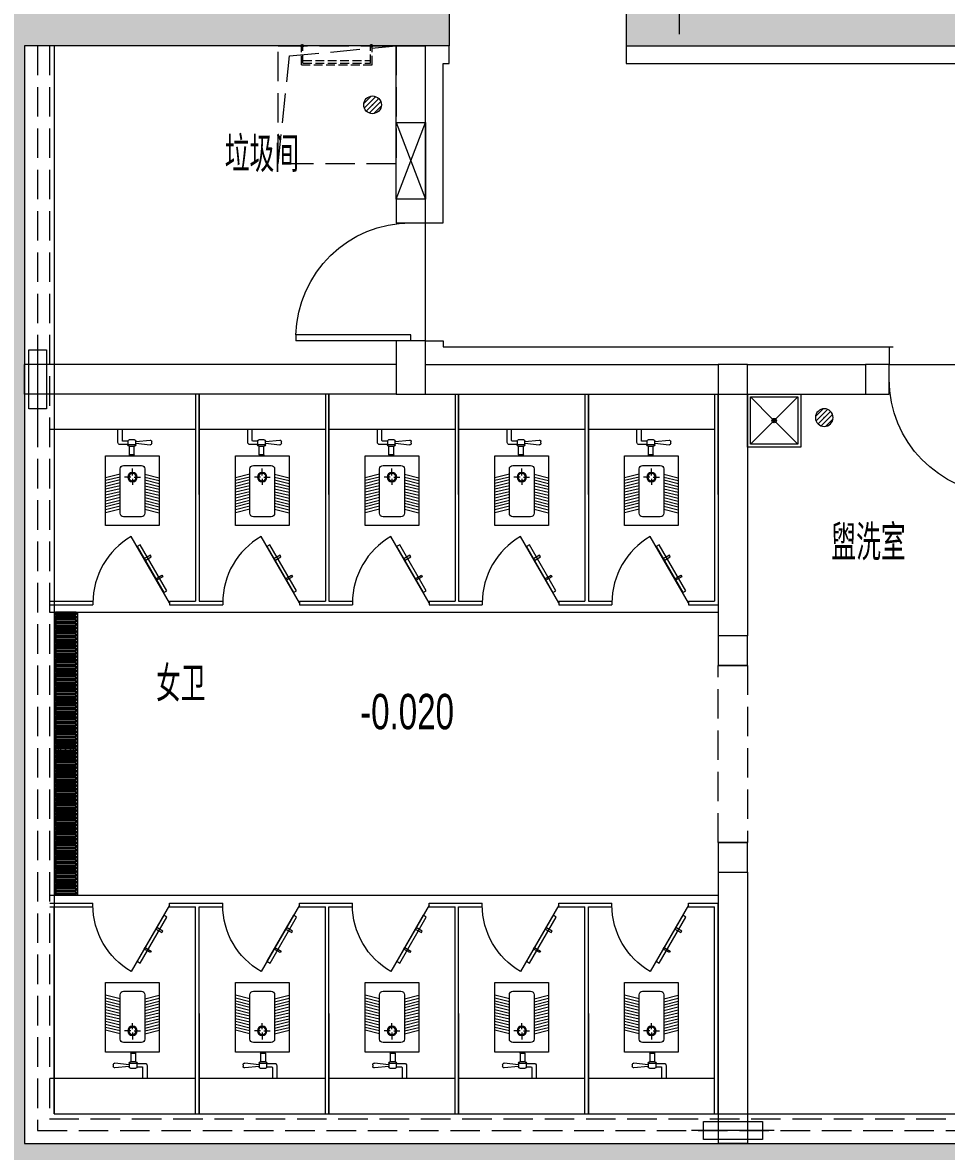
# Model space of a CAD drawing. Extents: x 13114849 to 13479250, y 160225 to 278773.
# Drawn here: x 13300530 to 13308363, y 207642 to 217206 of the extents above; entities that cross this region are included whole.
import ezdxf

# ---------------------------------------------------------------- set-up
doc = ezdxf.new("R2010")
doc.units = 0
doc.header["$LTSCALE"] = 1000
doc.header["$MEASUREMENT"] = 0
doc.linetypes.add('DASH', pattern=[0.35, 0.25, -0.1])
for name, color, linetype, lineweight in [('1-卫生间-设备', 8, 'Continuous', 13), ('建筑底图', 8, 'Continuous', 13), ('预埋件', 8, 'Continuous', 5)]:
    doc.layers.add(name, color=color, linetype=linetype, lineweight=lineweight)
doc.layers.add('洁具', color=253, linetype='Continuous')
doc.styles.add('C', font='HZTXT_E', dxfattribs={"width": 0.7, "bigfont": 'HZTXT'})

# ---------------------------------------------------------------- blocks, each defined once
blk = doc.blocks.new('_FZH')
blk.add_lwpolyline([(-0.5, -0.5), (0.5, -0.5), (0.5, 0.5), (-0.4999999999999999, 0.5)], close=True)
blk = doc.blocks.new('$DorLib2D$00000001')
for p, q in [((0.45, 0.975), (0.5000000000000002, 0.975)), ((0.45, 0), (0.45, 0.975)), ((0.5, 0), (0.5, 0.975)), ((0.5, 0), (0.45, 0))]:
    blk.add_line(p, q)
at = {"lineweight": 13}
blk.add_arc((0.475, 0), 0.975, 91.46928358135379, 180, dxfattribs=at)
blk = doc.blocks.new('$lvtry$00000171')
for p, q in [((-74.24621202462731, 10.60660171788186), (-10.60660171788186, 74.24621202462731)), ((-69.81875867368217, -27.39235180270043), (27.39235180242758, 69.81875867368217)), ((-53.03300858900184, -53.03300858886359), (53.03300858900184, 53.03300858886359)), ((-27.39235180242758, -69.81875867368217), (69.81875867368217, 27.39235180270043)), ((10.60660171788186, -74.24621202462731), (74.24621202462731, -10.60660171788186))]:
    blk.add_line(p, q)
blk.add_circle((0, 0), 75)
blk.add_point((0, 0))
blk = doc.blocks.new('厕所衣钩01')
at = {"layer": '1-卫生间-设备', "color": 8}
for points in [[(41869.15375313975, 41155.97463694969), (41869.15375313975, 41125.97463694969), (42319.15375313975, 41125.97463694969), (42319.15375313975, 41155.97463694969)], [(41989.15375313975, 41185.97463694969), (41989.15375313975, 41125.97463694969), (42004.15375313975, 41125.97463694969), (42004.15375313975, 41185.97463694969)], [(42199.15375313975, 41185.97463694969), (42199.15375313975, 41125.97463694969), (42184.15375313975, 41125.97463694969), (42184.15375313975, 41185.97463694969)]]:
    blk.add_lwpolyline(points, close=True, dxfattribs=at)
blk = doc.blocks.new('蹲便器')
at = {"layer": '洁具', "color": 8, "lineweight": 5}
for p, q in [((-75518.66343140102, -530036.8860889504), (-75548.66343140102, -529914.3023951432)), ((-75493.55386403261, -530036.8860889504), (-75523.55386403261, -529914.3023951432)), ((-75468.44429666421, -530036.8860889504), (-75498.44429666421, -529914.3023951432)), ((-75444.41471533314, -530036.8860889504), (-75474.41471533314, -529914.3023951432)), ((-75419.30514796474, -530036.8860889504), (-75449.30514796474, -529914.3023951432)), ((-75394.19558059622, -530036.8860889504), (-75424.19558059622, -529914.3023951432)), ((-75370.16599926504, -530036.8860889504), (-75400.16599926504, -529914.3023951432)), ((-75345.05643189664, -530036.8860889504), (-75375.05643189664, -529914.3023951432)), ((-75319.94686452823, -530036.8860889504), (-75349.94686452823, -529914.3023951432)), ((-75295.91728319717, -530036.8860889504), (-75325.91728319717, -529914.3023951432)), ((-75270.80771582876, -530036.8860889504), (-75300.80771582876, -529914.3023951432)), ((-75245.69814846024, -530036.8860889504), (-75275.69814846024, -529914.3023951432)), ((-75221.66856712906, -530036.8860889504), (-75251.66856712906, -529914.3023951432)), ((-74959.34057755629, -530114.6486916214), (-74972.45367081824, -529993.2773627362)), ((-74959.71585146885, -529979.217220592), (-74945.02696346468, -529979.217220592)), ((-74944.83590673574, -530114.6486916214), (-74932.28914411529, -529993.2773627362)), ((-75246.45429989998, -530127.0428381406), (-75246.45429989998, -530075.1682890304)), ((-75064.07978025335, -530133.8549452674), (-75064.07978025335, -530161.6616443173)), ((-75057.67978025344, -530127.4549452674), (-74983.0932907383, -530127.4549452674)), ((-75057.67978025344, -530127.4549452674), (-75057.67978025344, -530168.0616443173)), ((-74983.0932907383, -530171.2678979633), (-74983.0932907383, -530124.2486916215)), ((-74973.49329073832, -530114.6486916214), (-74941.54934720241, -530114.6486916214)), ((-74973.49329073832, -530114.6486916214), (-74973.49329073832, -530180.8678979634)), ((-74931.94934720243, -530124.2486916215), (-74931.94934720243, -530171.2678979633)), ((-75261.21385690256, -530141.8023951432), (-75313.08840601274, -530141.8023951432)), ((-75246.45429989998, -530156.5619521458), (-75246.45429989998, -530208.436501256)), ((-75231.69474289741, -530141.8023951432), (-75173.17304349586, -530141.8023951432)), ((-75057.67978025344, -530168.0616443173), (-74983.0932907383, -530168.0616443173)), ((-74941.54934720241, -530180.8678979634), (-74973.49329073832, -530180.8678979634)), ((-74971.54379147908, -530180.8678979634), (-74971.54379147908, -530246.1347731883)), ((-74942.4159924892, -530180.8678979634), (-74942.4159924892, -530220.9346107913)), ((-74936.01599248918, -530227.3346107912), (-74842.38559373969, -530227.3346107912)), ((-75518.66343140102, -530246.718701336), (-75548.66343140102, -530369.3023951432)), ((-75493.55386403261, -530246.718701336), (-75523.55386403261, -530369.3023951432)), ((-75468.44429666421, -530246.718701336), (-75498.44429666421, -530369.3023951432)), ((-75444.41471533314, -530246.718701336), (-75474.41471533314, -530369.3023951432)), ((-75419.30514796474, -530246.718701336), (-75449.30514796474, -530369.3023951432)), ((-75394.19558059622, -530246.718701336), (-75424.19558059622, -530369.3023951432)), ((-75370.16599926504, -530246.718701336), (-75400.16599926504, -530369.3023951432)), ((-75345.05643189664, -530246.718701336), (-75375.05643189664, -530369.3023951432)), ((-75319.94686452823, -530246.718701336), (-75349.94686452823, -530369.3023951432)), ((-75295.91728319717, -530246.718701336), (-75325.91728319717, -530369.3023951432)), ((-75270.80771582876, -530246.718701336), (-75300.80771582876, -530369.3023951432)), ((-75245.69814846024, -530246.718701336), (-75275.69814846024, -530369.3023951432)), ((-75221.66856712906, -530246.718701336), (-75251.66856712906, -530369.3023951432)), ((-74952.34379147913, -530265.3347731882), (-74842.38559373969, -530265.3347731882))]:
    blk.add_line(p, q, dxfattribs=at)
blk.add_lwpolyline([(-75657.38559373969, -529914.3023951432), (-75657.38559373969, -530369.3023951432), (-75067.38559373969, -530369.3023951432), (-75067.38559373969, -529914.3023951432)], close=True, dxfattribs=at)
blk.add_lwpolyline([(-75582.38559373969, -530066.8860889504), (-75582.38559373969, -530216.718701336, 0.414213562373095), (-75552.38559373969, -530246.718701336), (-75177.38559373969, -530246.718701336, 0.414213562373095), (-75147.38559373969, -530216.718701336), (-75147.38559373969, -530066.8860889504, 0.414213562373095), (-75177.38559373969, -530036.8860889504), (-75552.38559373969, -530036.8860889504, 0.414213562373095)], format="xyb", close=True, dxfattribs=at)
for radius in [40, 31.6576408072724]:
    blk.add_circle((-75246.45429989998, -530141.8023951432), radius, dxfattribs=at)
for centre, radius, start, end in [((-74959.71585146885, -529992.0172205919), 12.8, 90, 185.6498412529631), ((-74945.02696346468, -529992.0172205919), 12.8, 354.3501587470369, 90), ((-75057.67978025344, -530133.8549452674), 6.4, 90, 180), ((-74973.49329073832, -530124.2486916215), 9.600000000020373, 90, 180), ((-74941.54934720241, -530124.2486916215), 9.600000000020373, 0, 90), ((-75057.67978025344, -530161.6616443173), 6.4, 180, 270), ((-74973.49329073832, -530171.2678979633), 9.599999999991267, 180, 270), ((-74936.01599248918, -530220.9346107913), 6.4, 180, 270), ((-74941.5493472023, -530171.2678979633), 9.599999999991267, 270, 0), ((-74952.34379147913, -530246.1347731883), 19.2, 180, 270)]:
    blk.add_arc(centre, radius, start, end, dxfattribs=at)
blk = doc.blocks.new('$plan$00002154')
for p, q in [((-449.9996249999967, 450), (449.999625000004, 450)), ((-449.9996249999967, -450), (-449.9996249999967, 450)), ((-399.9996249999967, 400), (399.999625000004, 400)), ((-399.9996249999967, 400), (-26.10712499999499, 26.10750000000007)), ((-399.9996249999967, -400), (-399.9996249999967, 400)), ((26.39287500000501, 26.39249999999993), (399.999625000004, 400)), ((399.999625000004, 400), (399.999625000004, -400)), ((449.999625000004, 450), (449.999625000004, -450)), ((24.99962500000402, 0), (-24.99962499999674, 0)), ((0.000375000003259629, -25), (0.000375000003259629, 25)), ((-399.9996249999967, -400), (-26.49712499999441, -26.49499999999898)), ((26.58487500000774, -26.58499999999913), (399.999625000004, -400)), ((449.999625000004, -450), (-449.9996249999967, -450)), ((399.999625000004, -400), (-399.9996249999967, -400))]:
    blk.add_line(p, q)
for radius in [37.5, 25]:
    blk.add_circle((0.000375000003259629, 0), radius)
blk = doc.blocks.new('eresf')
at = {"color": 8, "linetype": 'DASH', "ltscale": 0.3}
for p, q in [((898125.088385364, 291228.4180520564), (898125.0756013246, 291380.6113321067)), ((898139.0873520254, 291240.717643365), (898139.0756010368, 291380.612508078)), ((898711.087352601, 291240.7411630034), (898711.0756016128, 291380.636027727)), ((898725.088385364, 291228.4439236586), (898725.075601325, 291380.6372036975)), ((898125.0883863941, 291228.4057929406), (898725.0883843334, 291228.4561921666)), ((898139.0854461513, 291263.4069682042), (898711.0854446666, 291263.4550154663)), ((898139.0873530552, 291240.7053842492), (898711.0873515704, 291240.7534315113))]:
    blk.add_line(p, q, dxfattribs=at)
at = {"color": 8, "linetype": 'DASH'}
for centre in [(898132.0749402547, 291388.4802782173), (898718.0749405434, 291388.5049738372)]:
    blk.add_circle(centre, 10.53143192315474, dxfattribs=at)
blk = doc.blocks.new('dxg')
at = {"layer": '预埋件', "color": 8}
blk.add_line((12400099.73620189, -4150605.252443051), (12400799.73620189, -4150605.252443051), dxfattribs=at)
blk.add_lwpolyline([(12400199.73620189, -4150680.252443051), (12400199.73620189, -4150530.252443051), (12400699.73620189, -4150530.252443051), (12400699.73620189, -4150680.252443051), (12400199.73620189, -4150680.252443051)], dxfattribs=at)

msp = doc.modelspace()

# ---------------------------------------------------------------- hatches: boundary and pattern name
at = {"layer": '建筑底图'}
h = msp.add_hatch(dxfattribs=at)
h.set_pattern_fill('钢筋混凝土', color=8, scale=100, style=0)
h.set_pattern_definition([(45, (0.2669163811951876, -129739.492322559), (-176.7766952966369, 176.7766952966369), []), (49.99999999999999, (0.2669163811951876, -129739.492322559), (717.2601826007534, -62.75213498259511), [75, -825]), (355, (0.2669163811951876, -129739.492322559), (-138.751333613, 752.1921337000118), [60, -660]), (100.4514, (60.03859638119519, -129744.721662559), (578.5093817140216, 689.4395420609536), [63.74019000000001, -701.142112]), (46.18420000000001, (0.2669163811951876, -129539.492322559), (1067.241048625644, -165.5190143290181), [112.5, -1237.5]), (96.6356, (89.20366138119519, -129553.285629559), (934.6627055487033, 974.1178709004417), [95.610288, -1051.713]), (351.1842, (0.2669163811951876, -129539.492322559), (934.6619451336272, 974.1186009253246), [90, -990]), (21, (100.2669163811952, -129589.492322559), (596.9070521184617, -402.6188906653388), [75, -825]), (326.0000000000001, (100.2669163811952, -129589.492322559), (243.3153319215817, 725.150045046853), [60, -660]), (71.4514, (150.0091493811952, -129623.043928559), (840.22262858149, 322.5304967099524), [63.74019000000001, -701.142112]), (37.50000000000001, (0.2669163811951876, -129739.492322559), (12.15985531729067, 332.8938538313115), [0, -652, 0, -670, 0, -662.5]), (7.499999999999999, (0.2669163811951876, -129739.492322559), (263.0695374421486, 394.4117118823602), [0, -382, 0, -637, 0, -252.5]), (327.5, (-222.7330836188048, -129739.492322559), (533.822436172409, -22.55487173437976), [0, -250, 0, -780, 0, -1035]), (317.5, (-322.7330836188048, -129739.492322559), (583.1861693423863, 100.1049823323177), [0, -325, 0, -518, 0, -735])])
h.paths.add_polyline_path([(13333997.36706131, 224709.5125439432), (13294898.3266213, 224709.5125439243), (13294898.3266213, 217009.5139677661), (13299947.36620429, 217009.5139677661), (13299947.36620442, 207109.5123762545), (13319627.36781459, 207109.5123762545), (13319627.36781599, 206729.5124832372), (13320127.3662034, 206729.5124850767), (13320127.36781474, 209209.5139065575), (13325547.36620441, 209209.5139065575), (13325547.36620441, 208709.5139069349), (13326297.3662033, 208709.513906935), (13326297.36620318, 206729.5125072933), (13326897.36620318, 206729.5125094265), (13326897.36620318, 207229.5124941133), (13326897.36620427, 209309.4927018727), (13326147.36620426, 209309.5139063675), (13326147.36620426, 213709.5139064658), (13326897.36620333, 213709.5139064768), (13326897.36620339, 214309.5139064768), (13325547.36620496, 214309.5139065336), (13325547.36620426, 209809.5139039927), (13319627.36779479, 209809.5139040793), (13319627.36781494, 207709.5123763969), (13300547.36620436, 207709.5123763969), (13300547.36620426, 217009.5139678336), (13304147.35267768, 217009.5139679143), (13304147.35267769, 217609.5139679978), (13295398.32662125, 217609.5139679978), (13295398.32662124, 224109.5139679142), (13333397.36620138, 224109.5125452583), (13333397.36620321, 213709.513907261), (13334147.36620447, 213709.5139072611), (13334147.36620447, 209309.5139068479), (13333397.3664911, 209309.5139068479), (13333397.3664911, 206729.5125333653), (13333697.3662034, 206729.5125346023), (13333997.36620334, 206729.5125361029), (13333997.36620356, 208709.5139075825), (13334747.36620447, 208709.5139075825), (13334747.36620447, 214309.5139064251), (13333997.36620323, 214309.5139064286)])
h.paths.add_polyline_path([(13326897.36615629, 217609.512545276), (13305647.35268833, 217609.0287815803), (13305647.36633649, 217009.5139683862), (13326897.36616125, 217009.512781654)], flags=17)

# ---------------------------------------------------------------- linework, layer by layer
at = {"layer": '建筑底图', "linetype": 'DASH'}
for p, q in [((13306097.35275462, 224709.5139678952), (13306097.35275462, 217009.513967871)), ((13306677.36639252, 211759.5129325736), (13306427.36639252, 211759.5129504912)), ((13306427.36628501, 210259.5129504912), (13306677.36628501, 210259.5129325736))]:
    msp.add_line(p, q, dxfattribs=at)
at = {"layer": '建筑底图'}
for p, q in [((13304147.35267769, 217609.5139679978), (13304147.35267768, 217009.5139679143)), ((13305647.35267729, 217609.5139678948), (13305647.36633649, 217009.5139683862)), ((13300547.36620426, 217009.5139678336), (13300547.36620436, 207709.5123763969)), ((13304147.35267768, 217009.5139679143), (13300547.36620426, 217009.5139678336)), ((13303697.36632199, 217009.5139679041), (13303947.36632199, 217009.5139858218)), ((13303697.36641542, 215709.5135253906), (13303697.36632199, 217009.5139679041)), ((13303697.36632209, 217009.5139679042), (13303697.36632209, 216906.8394181329)), ((13303947.36641517, 215709.5135253906), (13303947.36632199, 217009.5139858218)), ((13305647.36633649, 217009.5139683862), (13326897.36616125, 217009.512781654)), ((13303947.36650117, 214509.5135312371), (13303947.3664295, 215509.5135312371)), ((13300547.36620429, 214059.513528724), (13300547.36620429, 214309.513528724)), ((13303697.36651557, 214309.5135287479), (13300547.36620429, 214309.513528724)), ((13303947.36651567, 214309.5135287459), (13306427.3660918, 214309.5135261551)), ((13306677.3660918, 214309.5135258455), (13307677.36615625, 214309.5135249828)), ((13307877.36615665, 214309.5135251075), (13308877.36615665, 214309.5135244873)), ((13303697.36651584, 214059.5135285883), (13300547.36620429, 214059.513528724)), ((13301997.3664533, 214059.5135163948), (13301997.3664533, 212304.5135163948)), ((13302027.3664533, 214059.5135163903), (13302027.3664533, 212304.5135163948)), ((13302027.3664533, 214059.5135163948), (13302027.3664533, 212304.5135163948)), ((13303097.3664533, 214059.5135163948), (13303097.3664533, 212304.5135163948)), ((13303127.3664533, 214059.5135163903), (13303127.3664533, 212304.5135163948)), ((13303127.3664533, 214059.5135163948), (13303127.3664533, 212304.5135163948)), ((13303947.36651476, 214059.5135286115), (13306427.36655738, 214059.5135261359)), ((13304197.3664533, 214059.5135163948), (13304197.3664533, 212304.5135163948)), ((13304227.3664533, 214059.5135163903), (13304227.3664533, 212304.5135163948)), ((13304227.3664533, 214059.5135163948), (13304227.3664533, 212304.5135163948)), ((13305297.3664533, 214059.5135163948), (13305297.3664533, 212304.5135163948)), ((13305327.3664533, 214059.5135163903), (13305327.3664533, 212304.5135163948)), ((13305327.3664533, 214059.5135163948), (13305327.3664533, 212304.5135163948)), ((13306397.3664533, 214059.5135163948), (13306397.3664533, 212304.5135163948)), ((13306427.36655738, 214059.5135261359), (13306427.36641038, 212009.5129316406)), ((13306427.3664533, 214059.5135163903), (13306427.3664533, 212274.5135163948)), ((13306677.36655734, 214059.5135259363), (13306677.3664104, 212009.5129316406)), ((13306677.36655734, 214059.5135259363), (13307677.36615625, 214059.5135252643)), ((13301997.3664533, 213759.5135163999), (13300762.3662043, 213759.5135163999)), ((13303097.3664533, 213759.5135163999), (13302027.3664533, 213759.5135163999)), ((13304197.3664533, 213759.5135163999), (13303127.3664533, 213759.5135163999)), ((13305297.3664533, 213759.5135163999), (13304227.3664533, 213759.5135163999)), ((13306397.3664533, 213759.5135163999), (13305327.3664533, 213759.5135163999)), ((13300762.3662043, 212304.5135163948), (13301127.3664533, 212304.5135163948)), ((13300762.3662043, 212274.5135163948), (13301127.3664533, 212274.5135163948)), ((13301127.3664533, 212304.5135163948), (13301127.3664533, 212274.5135163948)), ((13301777.3664533, 212304.5135163948), (13301777.3664533, 212274.5135163948)), ((13301777.3664533, 212304.5135163948), (13301997.3664533, 212304.5135163948)), ((13301777.3664533, 212274.5135163948), (13301977.3664533, 212274.5135163948)), ((13301947.3664533, 212274.5135163948), (13302177.3664533, 212274.5135163948)), ((13301997.3664533, 212274.5135163948), (13302227.3664533, 212274.5135163948)), ((13302027.3664533, 212304.5135163948), (13302227.3664533, 212304.5135163948)), ((13302027.3664533, 212304.5135163948), (13302177.3664533, 212304.5135163948)), ((13302227.3664533, 212304.5135163948), (13302227.3664533, 212274.5135163948)), ((13302877.3664533, 212304.5135163948), (13302877.3664533, 212274.5135163948)), ((13302877.3664533, 212304.5135163948), (13303097.3664533, 212304.5135163948)), ((13302877.3664533, 212274.5135163948), (13303077.3664533, 212274.5135163948)), ((13303047.3664533, 212274.5135163948), (13303277.3664533, 212274.5135163948)), ((13303097.3664533, 212274.5135163948), (13303327.3664533, 212274.5135163948)), ((13303127.3664533, 212304.5135163948), (13303327.3664533, 212304.5135163948)), ((13303127.3664533, 212304.5135163948), (13303277.3664533, 212304.5135163948)), ((13303327.3664533, 212304.5135163948), (13303327.3664533, 212274.5135163948)), ((13303977.3664533, 212304.5135163948), (13303977.3664533, 212274.5135163948)), ((13303977.3664533, 212304.5135163948), (13304197.3664533, 212304.5135163948)), ((13303977.3664533, 212274.5135163948), (13304177.3664533, 212274.5135163948)), ((13304147.3664533, 212274.5135163948), (13304377.3664533, 212274.5135163948)), ((13304197.3664533, 212274.5135163948), (13304427.3664533, 212274.5135163948)), ((13304227.3664533, 212304.5135163948), (13304427.3664533, 212304.5135163948)), ((13304227.3664533, 212304.5135163948), (13304377.3664533, 212304.5135163948)), ((13304427.3664533, 212304.5135163948), (13304427.3664533, 212274.5135163948)), ((13305077.3664533, 212304.5135163948), (13305077.3664533, 212274.5135163948)), ((13305077.3664533, 212304.5135163948), (13305297.3664533, 212304.5135163948)), ((13305077.3664533, 212274.5135163948), (13305277.3664533, 212274.5135163948)), ((13305247.3664533, 212274.5135163948), (13305477.3664533, 212274.5135163948)), ((13305297.3664533, 212274.5135163948), (13305527.3664533, 212274.5135163948)), ((13305327.3664533, 212304.5135163948), (13305527.3664533, 212304.5135163948)), ((13305327.3664533, 212304.5135163948), (13305477.3664533, 212304.5135163948)), ((13305527.3664533, 212304.5135163948), (13305527.3664533, 212274.5135163948)), ((13306177.3664533, 212304.5135163948), (13306177.3664533, 212274.5135163948)), ((13306177.3664533, 212304.5135163948), (13306397.3664533, 212304.5135163948)), ((13306177.3664533, 212274.5135163948), (13306427.3664533, 212274.5135163948)), ((13306427.3664533, 212209.5135163948), (13300762.3662043, 212209.5135163948)), ((13306427.36626726, 210009.5129335937), (13306427.36610225, 207709.5123853557)), ((13306677.36626711, 210009.5129335937), (13306677.36610225, 207709.512367438)), ((13306427.36621305, 209809.5123666654), (13300762.3662043, 209809.5123666654)), ((13300762.3662043, 209744.5123666654), (13301127.36621305, 209744.5123666654)), ((13301127.36621305, 209714.5123666654), (13301127.36621305, 209744.5123666654)), ((13301777.36621305, 209714.5123666654), (13301777.36621305, 209744.5123666654)), ((13301777.36621305, 209744.5123666654), (13301977.36621305, 209744.5123666654)), ((13301947.36621305, 209744.5123666654), (13302177.36621305, 209744.5123666654)), ((13301997.36621305, 209744.5123666654), (13302227.36621305, 209744.5123666654)), ((13302227.36621305, 209714.5123666654), (13302227.36621305, 209744.5123666654)), ((13302877.36621305, 209714.5123666654), (13302877.36621305, 209744.5123666654)), ((13302877.36621305, 209744.5123666654), (13303077.36621305, 209744.5123666654)), ((13303047.36621305, 209744.5123666654), (13303277.36621305, 209744.5123666654)), ((13303097.36621305, 209744.5123666654), (13303327.36621305, 209744.5123666654)), ((13303327.36621305, 209714.5123666654), (13303327.36621305, 209744.5123666654)), ((13303977.36621305, 209714.5123666654), (13303977.36621305, 209744.5123666654)), ((13303977.36621305, 209744.5123666654), (13304177.36621305, 209744.5123666654)), ((13304147.36621305, 209744.5123666654), (13304377.36621305, 209744.5123666654)), ((13304197.36621305, 209744.5123666654), (13304427.36621305, 209744.5123666654)), ((13304427.36621305, 209714.5123666654), (13304427.36621305, 209744.5123666654)), ((13305077.36621305, 209714.5123666654), (13305077.36621305, 209744.5123666654)), ((13305077.36621305, 209744.5123666654), (13305277.36621305, 209744.5123666654)), ((13305247.36621305, 209744.5123666654), (13305477.36621305, 209744.5123666654)), ((13305297.36621305, 209744.5123666654), (13305527.36621305, 209744.5123666654)), ((13305527.36621305, 209714.5123666654), (13305527.36621305, 209744.5123666654)), ((13306177.36621305, 209714.5123666654), (13306177.36621305, 209744.5123666654)), ((13306177.36621305, 209744.5123666654), (13306377.36621305, 209744.5123666654)), ((13306347.36621305, 209744.5123666654), (13306427.36621305, 209744.5123666654)), ((13300762.3662043, 209714.5123666654), (13301127.36621305, 209714.5123666654)), ((13300762.3662043, 209714.5123666654), (13301077.36621305, 209714.5123666654)), ((13300797.3662043, 207959.5123666698), (13300797.3662043, 209714.5123666654)), ((13301777.36621305, 209714.5123666654), (13301997.36621305, 209714.5123666654)), ((13301997.36621305, 207959.5123666654), (13301997.36621305, 209714.5123666654)), ((13302027.36621305, 209714.5123666654), (13302227.36621305, 209714.5123666654)), ((13302027.36621305, 207959.5123666698), (13302027.36621305, 209714.5123666654)), ((13302027.36621305, 209714.5123666654), (13302177.36621305, 209714.5123666654)), ((13302027.36621305, 207959.5123666654), (13302027.36621305, 209714.5123666654)), ((13302877.36621305, 209714.5123666654), (13303097.36621305, 209714.5123666654)), ((13303097.36621305, 207959.5123666654), (13303097.36621305, 209714.5123666654)), ((13303127.36621305, 209714.5123666654), (13303327.36621305, 209714.5123666654)), ((13303127.36621305, 207959.5123666698), (13303127.36621305, 209714.5123666654)), ((13303127.36621305, 209714.5123666654), (13303277.36621305, 209714.5123666654)), ((13303127.36621305, 207959.5123666654), (13303127.36621305, 209714.5123666654)), ((13303977.36621305, 209714.5123666654), (13304197.36621305, 209714.5123666654)), ((13304197.36621305, 207959.5123666654), (13304197.36621305, 209714.5123666654)), ((13304227.36621305, 209714.5123666654), (13304427.36621305, 209714.5123666654)), ((13304227.36621305, 207959.5123666698), (13304227.36621305, 209714.5123666654)), ((13304227.36621305, 209714.5123666654), (13304377.36621305, 209714.5123666654)), ((13304227.36621305, 207959.5123666654), (13304227.36621305, 209714.5123666654)), ((13305077.36621305, 209714.5123666654), (13305297.36621305, 209714.5123666654)), ((13305297.36621305, 207959.5123666654), (13305297.36621305, 209714.5123666654)), ((13305327.36621305, 209714.5123666654), (13305527.36621305, 209714.5123666654)), ((13305327.36621305, 207959.5123666698), (13305327.36621305, 209714.5123666654)), ((13305327.36621305, 209714.5123666654), (13305477.36621305, 209714.5123666654)), ((13305327.36621305, 207959.5123666654), (13305327.36621305, 209714.5123666654)), ((13306177.36621305, 209714.5123666654), (13306397.36621305, 209714.5123666654)), ((13306397.36621305, 207959.5123666654), (13306397.36621305, 209714.5123666654)), ((13301997.36621305, 208259.5123666603), (13300762.3662043, 208259.5123666603)), ((13303097.36621305, 208259.5123666603), (13302027.36621305, 208259.5123666603)), ((13304197.36621305, 208259.5123666603), (13303127.36621305, 208259.5123666603)), ((13305297.36621305, 208259.5123666603), (13304227.36621305, 208259.5123666603)), ((13306397.36621305, 208259.5123666603), (13305327.36621305, 208259.5123666603)), ((13300547.36620436, 207709.5123763969), (13319627.36781494, 207709.5123763969)), ((13306677.36610225, 207709.512367438), (13306427.36610225, 207709.5123853557))]:
    msp.add_line(p, q, dxfattribs=at)
at = {"layer": '建筑底图', "ltscale": 3}
for p, q in [((13304097.36632192, 214509.5135265836), (13304097.36632192, 214459.5135282977)), ((13304097.36632192, 214459.5135282977), (13307912.36615659, 214459.5135282977)), ((13307877.36615659, 214459.5135282977), (13307877.36615659, 214309.5135230338)), ((13302027.3664533, 213409.5114316059), (13302027.3664533, 214059.5135163903)), ((13302027.3664533, 213209.5135163948), (13302027.3664533, 214059.5135163948)), ((13303127.3664533, 213409.5114316059), (13303127.3664533, 214059.5135163903)), ((13303127.3664533, 213209.5135163948), (13303127.3664533, 214059.5135163948)), ((13304227.3664533, 213409.5114316059), (13304227.3664533, 214059.5135163903)), ((13304227.3664533, 213209.5135163948), (13304227.3664533, 214059.5135163948)), ((13305327.3664533, 213409.5114316059), (13305327.3664533, 214059.5135163903)), ((13305327.3664533, 213209.5135163948), (13305327.3664533, 214059.5135163948)), ((13306427.3664533, 213409.5114316059), (13306427.3664533, 214059.5135163903)), ((13306427.3664533, 214059.5135163948), (13306427.3664533, 212304.5135163948)), ((13306427.3664533, 213209.5135163948), (13306427.3664533, 214059.5135163948)), ((13306427.36621305, 207959.5123666698), (13306427.36621305, 209744.5123666654)), ((13306427.36621305, 207959.5123666654), (13306427.36621305, 209714.5123666654)), ((13302027.36621305, 208809.5123666654), (13302027.36621305, 207959.5123666654)), ((13303127.36621305, 208809.5123666654), (13303127.36621305, 207959.5123666654)), ((13304227.36621305, 208809.5123666654), (13304227.36621305, 207959.5123666654)), ((13305327.36621305, 208809.5123666654), (13305327.36621305, 207959.5123666654)), ((13306427.36621305, 208809.5123666654), (13306427.36621305, 207959.5123666654)), ((13302027.36621305, 208609.5144514543), (13302027.36621305, 207959.5123666698)), ((13303127.36621305, 208609.5144514543), (13303127.36621305, 207959.5123666698)), ((13304227.36621305, 208609.5144514543), (13304227.36621305, 207959.5123666698)), ((13305327.36621305, 208609.5144514543), (13305327.36621305, 207959.5123666698)), ((13306427.36621305, 208609.5144514543), (13306427.36621305, 207959.5123666698))]:
    msp.add_line(p, q, dxfattribs=at)
at = {"layer": '建筑底图', "linetype": 'ByBlock'}
for p, q in [((13300797.3662043, 212209.5135163948), (13300797.3662043, 209809.5123666654)), ((13300997.36605204, 212209.5135163948), (13300997.36605204, 209809.5123666654))]:
    msp.add_line(p, q, dxfattribs=at)
at = {"layer": '建筑底图', "linetype": 'DASH'}
for points in [[(13300657.3662043, 217009.5139678766), (13300657.3662043, 207819.5123763334), (13319627.36781482, 207819.5123751301)], [(13300757.3662043, 217009.5139678766), (13300757.3662043, 207919.5123763271), (13319627.36781483, 207919.5123751301)], [(13302697.36646524, 216009.5139390563), (13302697.36646524, 217009.5139679234), (13303697.36632201, 217009.5139679234), (13303697.36642059, 216009.5139679734), (13302697.36644725, 216009.5138963803)], [(13302697.36646524, 216009.5138963803), (13302792.56371872, 216923.7900373505), (13303697.36632201, 217009.5139679227)]]:
    msp.add_lwpolyline(points, dxfattribs=at)
at = {"layer": '建筑底图', "ltscale": 3}
for points in [[(13300797.3662043, 217009.5139678766), (13300797.3662043, 207959.5123763245), (13319627.36781483, 207959.5123751301)], [(13303947.36643724, 215509.5135262122), (13304097.36632193, 215509.5135262122), (13304097.36632192, 216859.5139683723), (13304147.36633649, 216859.5139683723), (13304147.36633649, 217009.5139683862)], [(13305647.36633649, 217009.5139683862), (13305647.36633649, 216859.5139683723), (13327147.3662024, 216859.5139683723)], [(13303947.36651543, 214509.5135265836), (13304097.36632192, 214509.5135265836)]]:
    msp.add_lwpolyline(points, dxfattribs=at)
at = {"layer": '建筑底图', "elevation": 3500}
msp.add_lwpolyline([(13303697.36639353, 216359.2522048716), (13303947.36643724, 215709.5135262122)], dxfattribs=at)
msp.add_lwpolyline([(13303947.36639353, 216359.2522048716), (13303947.36639353, 215709.2522048716), (13303697.36639353, 215709.2522048716), (13303697.36639353, 216359.2522048716)], close=True, dxfattribs=at)
at = {"layer": '建筑底图'}
msp.add_lwpolyline([(13303697.36641533, 215709.5135262122), (13303947.36639353, 216359.2522048716)], dxfattribs=at)
for points in [[(13301777.3664533, 212289.5135163948), (13301452.3664533, 212852.4300288561, 0.2679491924311258), (13301127.3664533, 212289.5135163948)], [(13302877.3664533, 212289.5135163948), (13302552.3664533, 212852.4300288561, 0.2679491924311258), (13302227.3664533, 212289.5135163948)], [(13303977.3664533, 212289.5135163948), (13303652.3664533, 212852.4300288561, 0.2679491924311258), (13303327.3664533, 212289.5135163948)], [(13305077.3664533, 212289.5135163948), (13304752.3664533, 212852.4300288561, 0.2679491924311258), (13304427.3664533, 212289.5135163948)], [(13306177.3664533, 212289.5135163948), (13305852.3664533, 212852.4300288561, 0.2679491924311258), (13305527.3664533, 212289.5135163948)], [(13301777.36621305, 209729.5123666654), (13301452.36621305, 209166.595854204, -0.2679491924311258), (13301127.36621305, 209729.5123666654)], [(13302877.36621305, 209729.5123666654), (13302552.36621305, 209166.595854204, -0.2679491924311258), (13302227.36621305, 209729.5123666654)], [(13303977.36621305, 209729.5123666654), (13303652.36621305, 209166.595854204, -0.2679491924311258), (13303327.36621305, 209729.5123666654)], [(13305077.36621305, 209729.5123666654), (13304752.36621305, 209166.595854204, -0.2679491924311258), (13304427.36621305, 209729.5123666654)], [(13306177.36621305, 209729.5123666654), (13305852.36621305, 209166.595854204, -0.2679491924311258), (13305527.36621305, 209729.5123666654)]]:
    msp.add_lwpolyline(points, format="xyb", dxfattribs=at)
at = {"layer": '建筑底图', "linetype": 'ByBlock', "lineweight": -3}
for points in [[(13300985.77212835, 212208.6209644472), (13300808.960128, 212208.6209644472), (13300808.960128, 212193.2682638742), (13300985.77212835, 212193.2682638742)], [(13300985.77212835, 212208.6209644472), (13300808.960128, 212208.6209644472), (13300808.960128, 212193.2682638742), (13300985.77212835, 212193.2682638742)], [(13300985.77212835, 212178.2682638742), (13300808.960128, 212178.2682638742), (13300808.960128, 212162.9155633013), (13300985.77212835, 212162.9155633013)], [(13300985.77212835, 212147.9155633013), (13300808.960128, 212147.9155633013), (13300808.960128, 212132.5628627284), (13300985.77212835, 212132.5628627284)], [(13300985.77212835, 212147.9155633013), (13300808.960128, 212147.9155633013), (13300808.960128, 212132.5628627284), (13300985.77212835, 212132.5628627284)], [(13300985.77212835, 212117.5628627284), (13300808.960128, 212117.5628627284), (13300808.960128, 212102.2101621554), (13300985.77212835, 212102.2101621554)], [(13300985.77212835, 212087.2101621554), (13300808.960128, 212087.2101621554), (13300808.960128, 212071.8574615825), (13300985.77212835, 212071.8574615825)], [(13300985.77212835, 212087.2101621554), (13300808.960128, 212087.2101621554), (13300808.960128, 212071.8574615825), (13300985.77212835, 212071.8574615825)], [(13300985.77212835, 212056.8574615825), (13300808.960128, 212056.8574615825), (13300808.960128, 212041.5047610096), (13300985.77212835, 212041.5047610096)], [(13300985.77212835, 212026.5047610096), (13300808.960128, 212026.5047610096), (13300808.960128, 212011.1520604367), (13300985.77212835, 212011.1520604367)], [(13300985.77212835, 212026.5047610096), (13300808.960128, 212026.5047610096), (13300808.960128, 212011.1520604367), (13300985.77212835, 212011.1520604367)], [(13300985.77212835, 211996.1520604367), (13300808.960128, 211996.1520604367), (13300808.960128, 211980.7993598637), (13300985.77212835, 211980.7993598637)], [(13300985.77212835, 211965.7993598637), (13300808.960128, 211965.7993598637), (13300808.960128, 211950.4466592908), (13300985.77212835, 211950.4466592908)], [(13300985.77212835, 211965.7993598637), (13300808.960128, 211965.7993598637), (13300808.960128, 211950.4466592908), (13300985.77212835, 211950.4466592908)], [(13300985.77212835, 211935.4466592908), (13300808.960128, 211935.4466592908), (13300808.960128, 211920.0939587179), (13300985.77212835, 211920.0939587179)], [(13300985.77212835, 211905.0939587179), (13300808.960128, 211905.0939587179), (13300808.960128, 211889.741258145), (13300985.77212835, 211889.741258145)], [(13300985.77212835, 211905.0939587179), (13300808.960128, 211905.0939587179), (13300808.960128, 211889.741258145), (13300985.77212835, 211889.741258145)], [(13300985.77212835, 211874.741258145), (13300808.960128, 211874.741258145), (13300808.960128, 211859.388557572), (13300985.77212835, 211859.388557572)], [(13300985.77212835, 211844.388557572), (13300808.960128, 211844.388557572), (13300808.960128, 211829.0358569991), (13300985.77212835, 211829.0358569991)], [(13300985.77212835, 211844.388557572), (13300808.960128, 211844.388557572), (13300808.960128, 211829.0358569991), (13300985.77212835, 211829.0358569991)], [(13300985.77212835, 211814.0358569991), (13300808.960128, 211814.0358569991), (13300808.960128, 211798.6831564262), (13300985.77212835, 211798.6831564262)], [(13300985.77212835, 211783.6831564262), (13300808.960128, 211783.6831564262), (13300808.960128, 211768.3304558533), (13300985.77212835, 211768.3304558533)], [(13300985.77212835, 211783.6831564262), (13300808.960128, 211783.6831564262), (13300808.960128, 211768.3304558533), (13300985.77212835, 211768.3304558533)], [(13300985.77212835, 211753.3304558533), (13300808.960128, 211753.3304558533), (13300808.960128, 211737.9777552803), (13300985.77212835, 211737.9777552803)], [(13300985.77212835, 211722.9777552803), (13300808.960128, 211722.9777552803), (13300808.960128, 211707.6250547074), (13300985.77212835, 211707.6250547074)], [(13300985.77212835, 211722.9777552803), (13300808.960128, 211722.9777552803), (13300808.960128, 211707.6250547074), (13300985.77212835, 211707.6250547074)], [(13300985.77212835, 211692.6250547074), (13300808.960128, 211692.6250547074), (13300808.960128, 211677.2723541345), (13300985.77212835, 211677.2723541345)], [(13300985.77212835, 211662.2723541345), (13300808.960128, 211662.2723541345), (13300808.960128, 211646.9196535615), (13300985.77212835, 211646.9196535615)], [(13300985.77212835, 211662.2723541345), (13300808.960128, 211662.2723541345), (13300808.960128, 211646.9196535615), (13300985.77212835, 211646.9196535615)], [(13300985.77212835, 211631.9196535615), (13300808.960128, 211631.9196535615), (13300808.960128, 211616.5669529886), (13300985.77212835, 211616.5669529886)], [(13300985.77212835, 211601.5669529886), (13300808.960128, 211601.5669529886), (13300808.960128, 211586.2142524157), (13300985.77212835, 211586.2142524157)], [(13300985.77212835, 211601.5669529886), (13300808.960128, 211601.5669529886), (13300808.960128, 211586.2142524157), (13300985.77212835, 211586.2142524157)], [(13300985.77212835, 211571.2142524157), (13300808.960128, 211571.2142524157), (13300808.960128, 211555.8615518428), (13300985.77212835, 211555.8615518428)], [(13300985.77212835, 211540.8615518428), (13300808.960128, 211540.8615518428), (13300808.960128, 211525.5088512698), (13300985.77212835, 211525.5088512698)], [(13300985.77212835, 211540.8615518428), (13300808.960128, 211540.8615518428), (13300808.960128, 211525.5088512698), (13300985.77212835, 211525.5088512698)], [(13300985.77212835, 211510.5088512698), (13300808.960128, 211510.5088512698), (13300808.960128, 211495.1561506969), (13300985.77212835, 211495.1561506969)], [(13300985.77212835, 211480.1561506969), (13300808.960128, 211480.1561506969), (13300808.960128, 211464.803450124), (13300985.77212835, 211464.803450124)], [(13300985.77212835, 211480.1561506969), (13300808.960128, 211480.1561506969), (13300808.960128, 211464.803450124), (13300985.77212835, 211464.803450124)], [(13300985.77212835, 211449.803450124), (13300808.960128, 211449.803450124), (13300808.960128, 211434.4507495511), (13300985.77212835, 211434.4507495511)], [(13300985.77212835, 211419.4507495511), (13300808.960128, 211419.4507495511), (13300808.960128, 211404.0980489781), (13300985.77212835, 211404.0980489781)], [(13300985.77212835, 211419.4507495511), (13300808.960128, 211419.4507495511), (13300808.960128, 211404.0980489781), (13300985.77212835, 211404.0980489781)], [(13300985.77212835, 211389.0980489781), (13300808.960128, 211389.0980489781), (13300808.960128, 211373.7453484052), (13300985.77212835, 211373.7453484052)], [(13300985.77212835, 211358.7453484052), (13300808.960128, 211358.7453484052), (13300808.960128, 211343.3926478323), (13300985.77212835, 211343.3926478323)], [(13300985.77212835, 211358.7453484052), (13300808.960128, 211358.7453484052), (13300808.960128, 211343.3926478323), (13300985.77212835, 211343.3926478323)], [(13300985.77212835, 211328.3926478323), (13300808.960128, 211328.3926478323), (13300808.960128, 211313.0399472594), (13300985.77212835, 211313.0399472594)], [(13300985.77212835, 211298.0399472594), (13300808.960128, 211298.0399472594), (13300808.960128, 211282.6872466864), (13300985.77212835, 211282.6872466864)], [(13300985.77212835, 211298.0399472594), (13300808.960128, 211298.0399472594), (13300808.960128, 211282.6872466864), (13300985.77212835, 211282.6872466864)], [(13300985.77212835, 211267.6872466864), (13300808.960128, 211267.6872466864), (13300808.960128, 211252.3345461135), (13300985.77212835, 211252.3345461135)], [(13300985.77212835, 211237.3345461135), (13300808.960128, 211237.3345461135), (13300808.960128, 211221.9818455406), (13300985.77212835, 211221.9818455406)], [(13300985.77212835, 211237.3345461135), (13300808.960128, 211237.3345461135), (13300808.960128, 211221.9818455406), (13300985.77212835, 211221.9818455406)], [(13300985.77212835, 211206.9818455406), (13300808.960128, 211206.9818455406), (13300808.960128, 211191.6291449677), (13300985.77212835, 211191.6291449677)], [(13300985.77212835, 211176.6291449677), (13300808.960128, 211176.6291449677), (13300808.960128, 211161.2764443947), (13300985.77212835, 211161.2764443947)], [(13300985.77212835, 211176.6291449677), (13300808.960128, 211176.6291449677), (13300808.960128, 211161.2764443947), (13300985.77212835, 211161.2764443947)], [(13300985.77212835, 211146.2764443947), (13300808.960128, 211146.2764443947), (13300808.960128, 211130.9237438218), (13300985.77212835, 211130.9237438218)], [(13300985.77212835, 211115.9237438218), (13300808.960128, 211115.9237438218), (13300808.960128, 211100.5710432489), (13300985.77212835, 211100.5710432489)], [(13300985.77212835, 211115.9237438218), (13300808.960128, 211115.9237438218), (13300808.960128, 211100.5710432489), (13300985.77212835, 211100.5710432489)], [(13300985.77212835, 211085.5710432489), (13300808.960128, 211085.5710432489), (13300808.960128, 211070.2183426759), (13300985.77212835, 211070.2183426759)], [(13300985.77212835, 211055.2183426759), (13300808.960128, 211055.2183426759), (13300808.960128, 211039.865642103), (13300985.77212835, 211039.865642103)], [(13300985.77212835, 211055.2183426759), (13300808.960128, 211055.2183426759), (13300808.960128, 211039.865642103), (13300985.77212835, 211039.865642103)], [(13300985.77212835, 211024.865642103), (13300808.960128, 211024.865642103), (13300808.960128, 211009.5129415301), (13300985.77212835, 211009.5129415301)], [(13300985.77212835, 210994.5129415301), (13300808.960128, 210994.5129415301), (13300808.960128, 210979.1602409572), (13300985.77212835, 210979.1602409572)], [(13300985.77212835, 210994.5129415301), (13300808.960128, 210994.5129415301), (13300808.960128, 210979.1602409572), (13300985.77212835, 210979.1602409572)], [(13300985.77212835, 210964.1602409572), (13300808.960128, 210964.1602409572), (13300808.960128, 210948.8075403842), (13300985.77212835, 210948.8075403842)], [(13300985.77212835, 210933.8075403842), (13300808.960128, 210933.8075403842), (13300808.960128, 210918.4548398113), (13300985.77212835, 210918.4548398113)], [(13300985.77212835, 210933.8075403842), (13300808.960128, 210933.8075403842), (13300808.960128, 210918.4548398113), (13300985.77212835, 210918.4548398113)], [(13300985.77212835, 210903.4548398113), (13300808.960128, 210903.4548398113), (13300808.960128, 210888.1021392384), (13300985.77212835, 210888.1021392384)], [(13300985.77212835, 210873.1021392384), (13300808.960128, 210873.1021392384), (13300808.960128, 210857.7494386655), (13300985.77212835, 210857.7494386655)], [(13300985.77212835, 210873.1021392384), (13300808.960128, 210873.1021392384), (13300808.960128, 210857.7494386655), (13300985.77212835, 210857.7494386655)], [(13300985.77212835, 210842.7494386655), (13300808.960128, 210842.7494386655), (13300808.960128, 210827.3967380925), (13300985.77212835, 210827.3967380925)], [(13300985.77212835, 210812.3967380925), (13300808.960128, 210812.3967380925), (13300808.960128, 210797.0440375196), (13300985.77212835, 210797.0440375196)], [(13300985.77212835, 210812.3967380925), (13300808.960128, 210812.3967380925), (13300808.960128, 210797.0440375196), (13300985.77212835, 210797.0440375196)], [(13300985.77212835, 210782.0440375196), (13300808.960128, 210782.0440375196), (13300808.960128, 210766.6913369467), (13300985.77212835, 210766.6913369467)], [(13300985.77212835, 210751.6913369467), (13300808.960128, 210751.6913369467), (13300808.960128, 210736.3386363738), (13300985.77212835, 210736.3386363738)], [(13300985.77212835, 210751.6913369467), (13300808.960128, 210751.6913369467), (13300808.960128, 210736.3386363738), (13300985.77212835, 210736.3386363738)], [(13300985.77212835, 210721.3386363738), (13300808.960128, 210721.3386363738), (13300808.960128, 210705.9859358008), (13300985.77212835, 210705.9859358008)], [(13300985.77212835, 210690.9859358008), (13300808.960128, 210690.9859358008), (13300808.960128, 210675.6332352279), (13300985.77212835, 210675.6332352279)], [(13300985.77212835, 210690.9859358008), (13300808.960128, 210690.9859358008), (13300808.960128, 210675.6332352279), (13300985.77212835, 210675.6332352279)], [(13300985.77212835, 210660.6332352279), (13300808.960128, 210660.6332352279), (13300808.960128, 210645.280534655), (13300985.77212835, 210645.280534655)], [(13300985.77212835, 210630.280534655), (13300808.960128, 210630.280534655), (13300808.960128, 210614.927834082), (13300985.77212835, 210614.927834082)], [(13300985.77212835, 210630.280534655), (13300808.960128, 210630.280534655), (13300808.960128, 210614.927834082), (13300985.77212835, 210614.927834082)], [(13300985.77212835, 210599.927834082), (13300808.960128, 210599.927834082), (13300808.960128, 210584.5751335091), (13300985.77212835, 210584.5751335091)], [(13300985.77212835, 210569.5751335091), (13300808.960128, 210569.5751335091), (13300808.960128, 210554.2224329362), (13300985.77212835, 210554.2224329362)], [(13300985.77212835, 210569.5751335091), (13300808.960128, 210569.5751335091), (13300808.960128, 210554.2224329362), (13300985.77212835, 210554.2224329362)], [(13300985.77212835, 210539.2224329362), (13300808.960128, 210539.2224329362), (13300808.960128, 210523.8697323633), (13300985.77212835, 210523.8697323633)], [(13300985.77212835, 210508.8697323633), (13300808.960128, 210508.8697323633), (13300808.960128, 210493.5170317903), (13300985.77212835, 210493.5170317903)], [(13300985.77212835, 210508.8697323633), (13300808.960128, 210508.8697323633), (13300808.960128, 210493.5170317903), (13300985.77212835, 210493.5170317903)], [(13300985.77212835, 210478.5170317903), (13300808.960128, 210478.5170317903), (13300808.960128, 210463.1643312174), (13300985.77212835, 210463.1643312174)], [(13300985.77212835, 210448.1643312174), (13300808.960128, 210448.1643312174), (13300808.960128, 210432.8116306445), (13300985.77212835, 210432.8116306445)], [(13300985.77212835, 210448.1643312174), (13300808.960128, 210448.1643312174), (13300808.960128, 210432.8116306445), (13300985.77212835, 210432.8116306445)], [(13300985.77212835, 210417.8116306445), (13300808.960128, 210417.8116306445), (13300808.960128, 210402.4589300716), (13300985.77212835, 210402.4589300716)], [(13300985.77212835, 210387.4589300716), (13300808.960128, 210387.4589300716), (13300808.960128, 210372.1062294986), (13300985.77212835, 210372.1062294986)], [(13300985.77212835, 210387.4589300716), (13300808.960128, 210387.4589300716), (13300808.960128, 210372.1062294986), (13300985.77212835, 210372.1062294986)], [(13300985.77212835, 210357.1062294986), (13300808.960128, 210357.1062294986), (13300808.960128, 210341.7535289257), (13300985.77212835, 210341.7535289257)], [(13300985.77212835, 210326.7535289257), (13300808.960128, 210326.7535289257), (13300808.960128, 210311.4008283528), (13300985.77212835, 210311.4008283528)], [(13300985.77212835, 210326.7535289257), (13300808.960128, 210326.7535289257), (13300808.960128, 210311.4008283528), (13300985.77212835, 210311.4008283528)], [(13300985.77212835, 210296.4008283528), (13300808.960128, 210296.4008283528), (13300808.960128, 210281.0481277799), (13300985.77212835, 210281.0481277799)], [(13300985.77212835, 210266.0481277799), (13300808.960128, 210266.0481277799), (13300808.960128, 210250.6954272069), (13300985.77212835, 210250.6954272069)], [(13300985.77212835, 210266.0481277799), (13300808.960128, 210266.0481277799), (13300808.960128, 210250.6954272069), (13300985.77212835, 210250.6954272069)], [(13300985.77212835, 210235.6954272069), (13300808.960128, 210235.6954272069), (13300808.960128, 210220.342726634), (13300985.77212835, 210220.342726634)], [(13300985.77212835, 210205.342726634), (13300808.960128, 210205.342726634), (13300808.960128, 210189.9900260611), (13300985.77212835, 210189.9900260611)], [(13300985.77212835, 210205.342726634), (13300808.960128, 210205.342726634), (13300808.960128, 210189.9900260611), (13300985.77212835, 210189.9900260611)], [(13300985.77212835, 210174.9900260611), (13300808.960128, 210174.9900260611), (13300808.960128, 210159.6373254881), (13300985.77212835, 210159.6373254881)], [(13300985.77212835, 210144.6373254881), (13300808.960128, 210144.6373254881), (13300808.960128, 210129.2846249152), (13300985.77212835, 210129.2846249152)], [(13300985.77212835, 210144.6373254881), (13300808.960128, 210144.6373254881), (13300808.960128, 210129.2846249152), (13300985.77212835, 210129.2846249152)], [(13300985.77212835, 210114.2846249152), (13300808.960128, 210114.2846249152), (13300808.960128, 210098.9319243423), (13300985.77212835, 210098.9319243423)], [(13300985.77212835, 210083.9319243423), (13300808.960128, 210083.9319243423), (13300808.960128, 210068.5792237694), (13300985.77212835, 210068.5792237694)], [(13300985.77212835, 210083.9319243423), (13300808.960128, 210083.9319243423), (13300808.960128, 210068.5792237694), (13300985.77212835, 210068.5792237694)], [(13300985.77212835, 210053.5792237694), (13300808.960128, 210053.5792237694), (13300808.960128, 210038.2265231964), (13300985.77212835, 210038.2265231964)], [(13300985.77212835, 210023.2265231964), (13300808.960128, 210023.2265231964), (13300808.960128, 210007.8738226235), (13300985.77212835, 210007.8738226235)], [(13300985.77212835, 210023.2265231964), (13300808.960128, 210023.2265231964), (13300808.960128, 210007.8738226235), (13300985.77212835, 210007.8738226235)], [(13300985.77212835, 209992.8738226235), (13300808.960128, 209992.8738226235), (13300808.960128, 209977.5211220506), (13300985.77212835, 209977.5211220506)], [(13300985.77212835, 209962.5211220506), (13300808.960128, 209962.5211220506), (13300808.960128, 209947.1684214777), (13300985.77212835, 209947.1684214777)], [(13300985.77212835, 209962.5211220506), (13300808.960128, 209962.5211220506), (13300808.960128, 209947.1684214777), (13300985.77212835, 209947.1684214777)], [(13300985.77212835, 209932.1684214777), (13300808.960128, 209932.1684214777), (13300808.960128, 209916.8157209047), (13300985.77212835, 209916.8157209047)], [(13300985.77212835, 209901.8157209047), (13300808.960128, 209901.8157209047), (13300808.960128, 209886.4630203318), (13300985.77212835, 209886.4630203318)], [(13300985.77212835, 209901.8157209047), (13300808.960128, 209901.8157209047), (13300808.960128, 209886.4630203318), (13300985.77212835, 209886.4630203318)], [(13300985.77212835, 209871.4630203318), (13300808.960128, 209871.4630203318), (13300808.960128, 209856.1103197589), (13300985.77212835, 209856.1103197589)], [(13300985.77212835, 209841.1103197589), (13300808.960128, 209841.1103197589), (13300808.960128, 209825.757619186), (13300985.77212835, 209825.757619186)], [(13300985.77212835, 209841.1103197589), (13300808.960128, 209841.1103197589), (13300808.960128, 209825.757619186), (13300985.77212835, 209825.757619186)]]:
    msp.add_lwpolyline(points, close=True, dxfattribs=at)
at = {"layer": '建筑底图', "linetype": 'DASH'}
msp.add_lwpolyline([(13306427.36638356, 211759.5129504876), (13306677.36627606, 211759.5129504876), (13306677.36627606, 210259.5129325726), (13306427.36638356, 210259.5129325726)], close=True, dxfattribs=at)

# ---------------------------------------------------------------- block references
at = {"layer": '建筑底图'}
msp.add_blockref('eresf', (12404768.76004832, -74378.9663111649), dxfattribs=at)
at = {"layer": '建筑底图', "rotation": 180}
for p in [(13303497.36632155, 216509.5139669045), (13300897.36612817, 211009.5123763317)]:
    msp.add_blockref('$lvtry$00000171', p, dxfattribs=at)
at = {"layer": '建筑底图', "yscale": 250, "zscale": 250}
for p, xscale, rotation in [((13303822.36643724, 215609.5135262122), 200, 90), ((13303822.36651555, 214284.5135261212), 450, 270), ((13306552.36609168, 214184.5135227439), 250, 270), ((13306552.36638356, 211884.5129325726), 250, 270), ((13306552.36609168, 210134.5129325726), 250, 270)]:
    msp.add_blockref('_FZH', p, dxfattribs=dict(at, xscale=xscale, rotation=rotation))
at = {"layer": '建筑底图', "ltscale": 3}
for name, p, xscale, yscale, zscale, rotation in [('$DorLib2D$00000001', (13303822.36646534, 215009.5135222782), -1000, 1000, -1000, 90.00000410642654), ('$DorLib2D$00000001', (13308377.36615657, 214184.5135247974), 1000, -1000, 1000, 359.9999999644635), ('$plan$00002154', (13306902.36654504, 213834.5137917819), 0.5, 0.5, 0.8999280056299925, 90.00000000000001)]:
    msp.add_blockref(name, p, dxfattribs=dict(at, xscale=xscale, yscale=yscale, zscale=zscale, rotation=rotation))
at = {"layer": '建筑底图', "lineweight": -3}
for name, p, rotation in [('dxg', (17451262.61864735, 12614634.24973061), 270), ('厕所衣钩01', (13244951.01702172, 228463.6886667251), 299.9999999999504), ('厕所衣钩01', (13246051.01702172, 228463.6886667251), 299.9999999999504), ('厕所衣钩01', (13247151.01702172, 228463.6886667251), 299.9999999999504), ('厕所衣钩01', (13248251.01702172, 228463.6886667251), 299.9999999999504), ('厕所衣钩01', (13249351.01702172, 228463.6886667251), 299.9999999999504), ('厕所衣钩01', (13287045.80429857, 266465.6479299212), 240.0000000000611), ('厕所衣钩01', (13288145.80429857, 266465.6479299212), 240.0000000000611), ('厕所衣钩01', (13289245.80429857, 266465.6479299212), 240.0000000000611), ('厕所衣钩01', (13290345.80429857, 266465.6479299212), 240.0000000000611), ('厕所衣钩01', (13291445.80429857, 266465.6479299212), 240.0000000000611), ('dxg', (25707002.10231203, -3942785.740067159), 180)]:
    msp.add_blockref(name, p, dxfattribs=dict(at, rotation=rotation))
at = {"layer": '建筑底图', "xscale": 200, "yscale": 250, "zscale": 250}
msp.add_blockref('_FZH', (13307777.36615658, 214184.5135234222), dxfattribs=at)
at = {"layer": '建筑底图', "xscale": -1, "rotation": 270}
msp.add_blockref('$lvtry$00000171', (13307327.36654517, 213859.5135254019), dxfattribs=at)
at = {"layer": '建筑底图', "linetype": 'ByBlock', "lineweight": -3, "xscale": -1}
for p, rotation in [((13831604.16860819, 288601.8991012955), 270), ((13832704.16860819, 288601.8991101396), 270), ((13833804.16860819, 288601.8991101396), 270), ((13834904.16860819, 288601.8991101396), 270), ((13836004.16860819, 288601.8991101396), 270), ((12771320.56381791, 133417.1267817646), 90), ((12772420.56381791, 133417.1267729205), 90), ((12773520.56381791, 133417.1267729205), 90), ((12774620.56381791, 133417.1267729205), 90), ((12775720.56381791, 133417.1267729205), 90)]:
    msp.add_blockref('蹲便器', p, dxfattribs=dict(at, rotation=rotation))

# ---------------------------------------------------------------- texts
at = {"layer": '建筑底图', "style": 'C', "width": 0.7}
for s, p in [('垃圾间', (13302244.31244332, 215939.6665523722)), ('盥洗室', (13307386.91494162, 212650.1141251169)), ('女卫', (13301662.01435108, 211452.3789784495)), ('-0.020', (13303392, 211219))]:
    msp.add_text(s, height=300, dxfattribs=at).set_placement(p)

doc.saveas('drawing.dxf')
